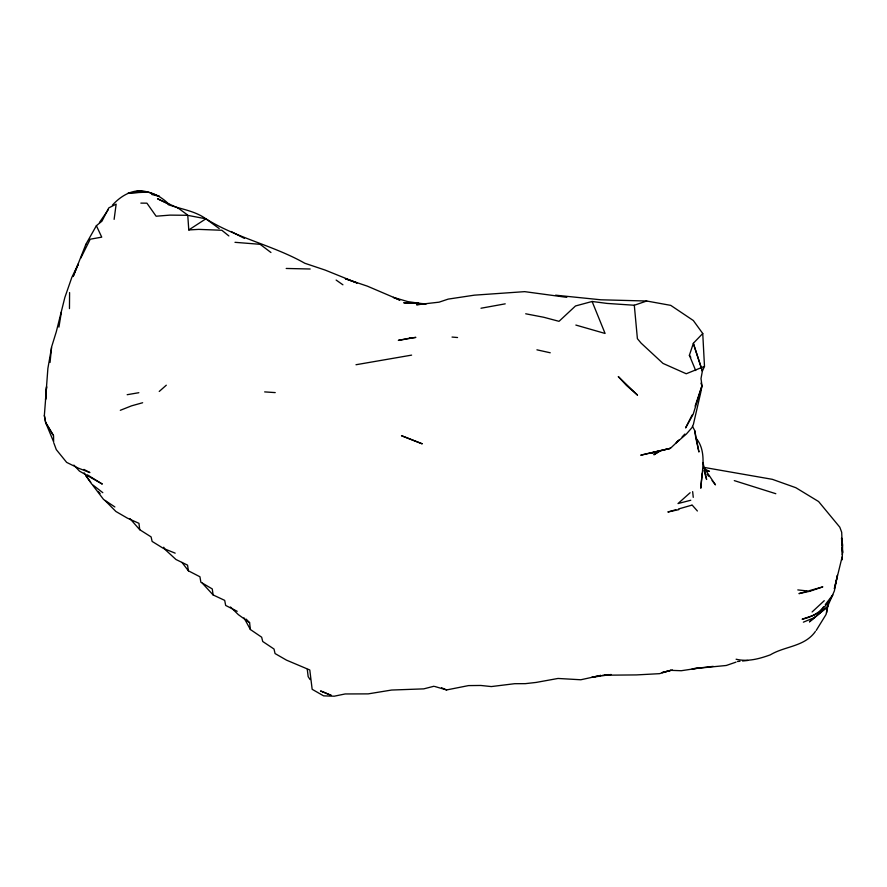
<?xml version="1.0" encoding="UTF-8"?>
<svg xmlns="http://www.w3.org/2000/svg" width="887" height="887" viewBox="0 0 887 887"><rect width="100%" height="100%" fill="white"/><g stroke="black" fill="none" stroke-linecap="round" stroke-linejoin="round"><path stroke-width="1.33" d="M69.463 308.587L69.585 292.566M842.04 557.28L834.368 588.658L837.439 575.319M842.173 554.563L842.65 545.039L841.541 538.01L842.007 544.64M45.625 422.489L53.553 435.683L53.619 441.859L45.681 422.711L44.35 415.537L46.567 386.81M46.579 386.721L45.559 399.56L47.887 368.382L51.568 347.538M50.049 362.45L51.579 347.005L56.302 331.738L64.862 297.444L71.814 277.42L78.3 264.027L73.155 276.533L85.851 244.368M702.282 473.104L700.785 488.216C701.595 472.061 707.66 451.583 695.785 437.868L698.934 452.015L694.732 430.605L692.525 426.381M114.124 219.366L116.153 204.132L108.779 207.913L101.95 221.162L96.384 225.697L85.906 244.247M816.228 630.424L826.085 614.425L828.159 603.027M58.919 327.137L61.391 312.08M826.651 612.784L828.491 602.129M555.617 295.183L600.942 299.795L646.712 301.015L670.749 305.372L693.335 320.529L702.748 333.512L704.489 366.364L702.371 371.143L700.996 378.583L701.994 385.745L700.819 392.154L693.39 424.418L692.06 427.512L686.427 433.987L676.193 442.835L679.065 439.919M837.417 575.463L834.368 590.908L827.438 606.885L809.521 621.776L827.438 606.885M700.941 383.206L701.994 385.745L693.157 414.318L685.596 427.922L692.082 415.072M695.685 370.522L689.376 355.288L693.324 343.435L702.371 371.143L693.335 343.269L702.748 333.512M695.098 406.146L701.994 385.745M80.728 258.206L90.208 239.213L101.739 237.151L96.384 225.697M99.433 222.515L108.07 209.986M823.602 606.786L819.422 612.218L813.29 615.434L802.125 619.204C816.129 616.321 826.518 607.451 832.804 594.844L825.276 604.612M678.411 440.761L670.45 448.312L640.968 455.142L670.45 448.312L651.912 453.013L660.283 450.951L653.874 454.776L659.407 451.161M682.103 436.925L684.864 434.053M812.104 611.975L824.267 600.699M815.386 631.477C804.509 646.878 785.028 645.98 770.326 654.85C759.394 658.786 747.719 662.046 736.11 659.218M690.119 492.74L678.012 503.561L690.762 500.257M159.228 391.455L166.301 385.202M112.405 205.152C121.331 195.328 134.181 187.722 147.785 192.091C156.123 194.098 163.175 198.311 169.095 204.465L157.553 198.777L178.01 208.024M219.189 228.569L205.895 218.812L187.767 215.353L188.776 229.944L205.895 218.812C236.84 238.171 273.152 245.311 304.795 263.251L325.196 270.091L357.106 282.997L345.365 278.74L367.351 286.146L399.793 300.017M814.654 617.529L815.208 617.297L803.378 622.164M704.489 366.364L686.239 373.76L662.999 363.415L641.09 343.114L637.398 338.668L634.305 305.25L646.712 301.015M120.31 410.304L131.564 405.836L142.641 402.742M806.904 591.363L798.954 593.614L809.931 591.241L822.826 586.872L809.565 590.609M736.022 662.123L726.265 665.483L692.182 668.82L713.203 666.359M700.309 667.856L681.271 670.727L670.661 670.339L659.551 673.665L636.422 674.918L602.75 675.218M675.827 509.737L667.867 512.01L678.843 509.637M678.488 508.983L691.749 505.191M634.305 305.25L607.074 303.421L592.106 301.48L575.497 305.971L559.021 321.327L543.775 317.269L525.703 313.787M670.661 670.339L662.112 672.579L672.468 670.018M433.954 686.25L423.764 688.866L391.622 690.042L368.138 693.878L345.165 693.956L334.199 696.206L323.589 695.851L312.157 689.299L309.796 669.984L286.49 660.139L275.059 653.553L274.016 649.029L262.718 641.489L261.643 637.188L250.367 629.504L243.992 617.829M505.224 303.842L480.987 308.232M127.174 394.704L138.849 392.708M434.741 686.471L446.593 689.942L468.491 685.596L480.809 685.463L491.331 686.571L514.682 683.7L525.348 683.655L536.169 682.425L558.023 678.455L580.819 679.764L600.787 675.406L591.806 677.335L611.165 674.486M411.612 355.122L355.997 364.734M737.452 661.514L740.002 661.258M742.552 661.003L747.663 660.482M425.261 303.919L416.524 304.74L439.076 302.168L448.201 299.107L474.401 295.16L524.694 291.646L566.793 297.345M604.701 674.907L608.582 674.608M142.452 192.091L128.194 193.033L147.785 192.091L142.452 192.091L137.297 190.794L149.382 192.446L159.516 196.415L151.666 194.43M188.776 229.944L198.655 229.378L221.85 230.265L228.868 235.942M286.202 268.462L310.162 269.005M140.856 203.112L146.92 203.178L156.112 216.217L169.994 215.12L186.913 215.286M234.988 242.317L260.124 244.313L270.945 252.496M426.503 303.809L403.762 302.766L424.962 303.775M423.598 303.82L407.643 302.844L418.387 303.154L407.92 301.635L393.385 297.389L399.66 300.105M264.659 391.899L275.225 392.597M706.717 471.108L709.412 471.319L704.433 468.913M452.037 337.06L457.548 337.526M797.801 589.91L809.931 591.241M704.189 467.427L772.333 479.324L795.839 487.706L818.601 501.543L839.801 527.188L841.685 532.233L842.572 552.601L841.896 560.007L841.874 557.38M536.923 349.822L550.239 352.782M168.22 204.642C180.87 209.166 194.752 210.762 205.895 218.812M575.851 325.063L605.089 333.457L592.106 301.48M734.292 480.621L775.815 493.704M175.182 553.155L163.496 548.454L152.132 541.425L151.089 536.901L139.736 529.705L129.934 518.596M441.549 687.769L446.593 689.942M202.369 583.214L213.113 594.944L224.699 600.377L225.664 605.444L237.195 611.298M231.108 231.507L244.49 238.437M181.968 562.425L188.421 570.829L199.941 576.772L200.861 582.216L212.27 588.935L213.113 594.944M83.943 469.423L89.897 472.583L78.189 468.081L66.647 462.382L56.291 449.62L53.808 442.89M87.536 474.944L102.315 484.08L79.431 471.097L73.887 465.11M114.866 506.954L103.557 499.448L93.091 485.71M336.129 280.059L342.914 284.805M250.367 629.504L249.613 622.763L238.392 614.669L230.465 606.996M177.677 207.713L187.39 214.842M102.814 492.684L91.66 484.036L84.121 472.838M105.065 500.545L115.909 511.489L127.329 518.108L138.949 523.319L139.736 529.705M98.346 491.631L100.109 493.494M246.165 619.126L249.613 622.763M692.159 505.069L697.393 511.001M707.017 474.146L708.713 476.286M712.095 480.566L715.476 484.856L704.012 467.793M85.695 475.576L90.74 482.284M689.376 355.288L690.796 357.284M310.095 679.586L308.166 676.648L307.29 669.452M52.987 434.763L45.681 422.711L44.35 415.537M163.729 547.224L165.015 549.441L175.981 559.509L187.534 565.119L188.421 570.829M703.979 470.576L706.606 479.457L703.014 462.515M694.765 430.827L695.608 436.692M692.658 491.62L693.257 497.341M842.195 547.301L842.572 552.601L842.195 547.179M842.018 544.463L841.641 539.041L841.719 545.594M409.55 338.191L398.33 340.386L415.859 337.382L409.55 338.191M322.79 691.738L320.517 690.984L331.328 695.452L322.79 691.738M422.068 443.766L401.556 435.728L422.068 443.766M637.454 395.059L626.433 385.401L618.261 376.565L637.454 395.059"/></g></svg>
